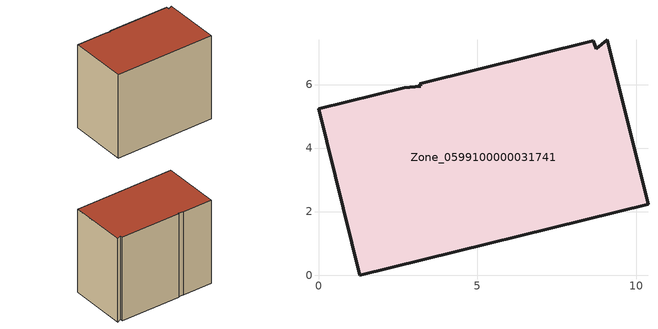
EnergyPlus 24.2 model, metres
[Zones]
Zone_0599100000031741
 floor ground (C_G): 2.7,5.9 3.21,5.94 3.19,6.02 8.65,7.38 8.75,7.13 9.09,7.41 10.37,2.23 1.3,0 0,5.23 z0
 wall outside (C_F): 8.65,7.38 3.19,6.02 3.21,5.94 2.7,5.9 0,5.23 1.3,0 10.37,2.23 9.09,7.41 8.75,7.13 8.65,7.38 z0:8.02
 roof outside (C_R): 3.21,5.94 2.7,5.9 0,5.23 1.3,0 10.37,2.23 9.09,7.41 8.75,7.13 8.65,7.38 3.19,6.02 z8.02
[BUILDING]
Pand.0599100000031741: North Axis=0; Terrain=City; Loads Convergence Tolerance Value=0.04; Temperature Convergence Tolerance Value=0.4; Solar Distribution=FullExterior; Maximum Number of Warmup Days=25; Minimum Number of Warmup Days=1
[Site:Location]
Rotterdam.The.Hague.AP_ZH_NLD Design_Conditions: Latitude=51.96; Longitude=4.45; Time Zone=1; Elevation=-4.5
[SITE:GROUNDTEMPERATURE:BUILDINGSURFACE]
18, 18, 18, 18, 18, 18, 18, 18, 18, 18, 18, 18
[MATERIAL] Thermal Absorptance=0.9; Solar Absorptance=0.7; Visible Absorptance=0.7
Name | Roughness | Thickness | Conductivity | Density | Specific Heat
G.TC.1975-1991 | MediumSmooth | 0.15 | 0.288461 | 540 | 1210
F.TC.1975-1991 | Rough | 0.3 | 0.230769 | 1920 | 840
R.TC.1975-1991 | MediumRough | 0.2 | 0.153846 | 1500 | 1000
[CONSTRUCTION]
C_G: G.TC.1975-1991
C_F: F.TC.1975-1991
C_R: R.TC.1975-1991
[ZONE]
Zone_0599100000031741: Type=1; Multiplier=1; Ceiling Height=Autocalculate; Volume=Autocalculate; Floor Area=autocalculate; Part of Total Floor Area=Yes
[ZONEINFILTRATION:DESIGNFLOWRATE]
Infil_Zone_0599100000031741: Zone or ZoneList or Space or SpaceList=Zone_0599100000031741; Schedule=AlwaysOn; Design Flow Rate Calculation Method=Flow/Area; Flow Rate per Floor Area=0.003; Constant Term Coefficient=1; Temperature Term Coefficient=0; Velocity Term Coefficient=0; Velocity Squared Term Coefficient=0
[HVACTEMPLATE:ZONE:IDEALLOADSAIRSYSTEM]
Zone_0599100000031741: Maximum Heating Supply Air Temperature=50; Minimum Cooling Supply Air Temperature=13; Maximum Heating Supply Air Humidity Ratio=0.0156; Minimum Cooling Supply Air Humidity Ratio=0.0077; Heating Limit=NoLimit; Cooling Limit=NoLimit; Dehumidification Control Type=ConstantSensibleHeatRatio; Cooling Sensible Heat Ratio=0.7; Dehumidification Setpoint=60; Humidification Control Type=None; Humidification Setpoint=30; Outdoor Air Method=None; Outdoor Air Flow Rate per Person=0.00944; Outdoor Air Flow Rate per Zone Floor Area=0; Outdoor Air Flow Rate per Zone=0; Demand Controlled Ventilation Type=None; Outdoor Air Economizer Type=NoEconomizer; Heat Recovery Type=None; Sensible Heat Recovery Effectiveness=0.7; Latent Heat Recovery Effectiveness=0.65
[ZONECONTROL:THERMOSTAT]
ThermostatControl_Zone_0599100000031741: Zone or ZoneList=Zone_0599100000031741; Control Type Schedule=DualSetpointControlType; Control 1=Thermostat_Zone_0599100000031741; Temperature Difference Between Cutout And Setpoint=0
[THERMOSTATSETPOINT:DUALSETPOINT]
Thermostat_Zone_0599100000031741: Heating Setpoint Temperature Schedule=HeatingSetpoint_Zone_0599100000031741; Cooling Setpoint Temperature Schedule=CoolingSetpoint_Zone_0599100000031741
[SCHEDULE:COMPACT]
HeatingSetpoint_Zone_0599100000031741: Through: 12/31, For: AllDays, Until: 24:00, 21
CoolingSetpoint_Zone_0599100000031741: Through: 12/31, For: AllDays, Until: 24:00, 24
DualSetpointControlType: Through: 12/31, For: AllDays, Until: 24:00, 4
AlwaysOn: Through: 12/31, For: AllDays, Until: 24:00, 1
